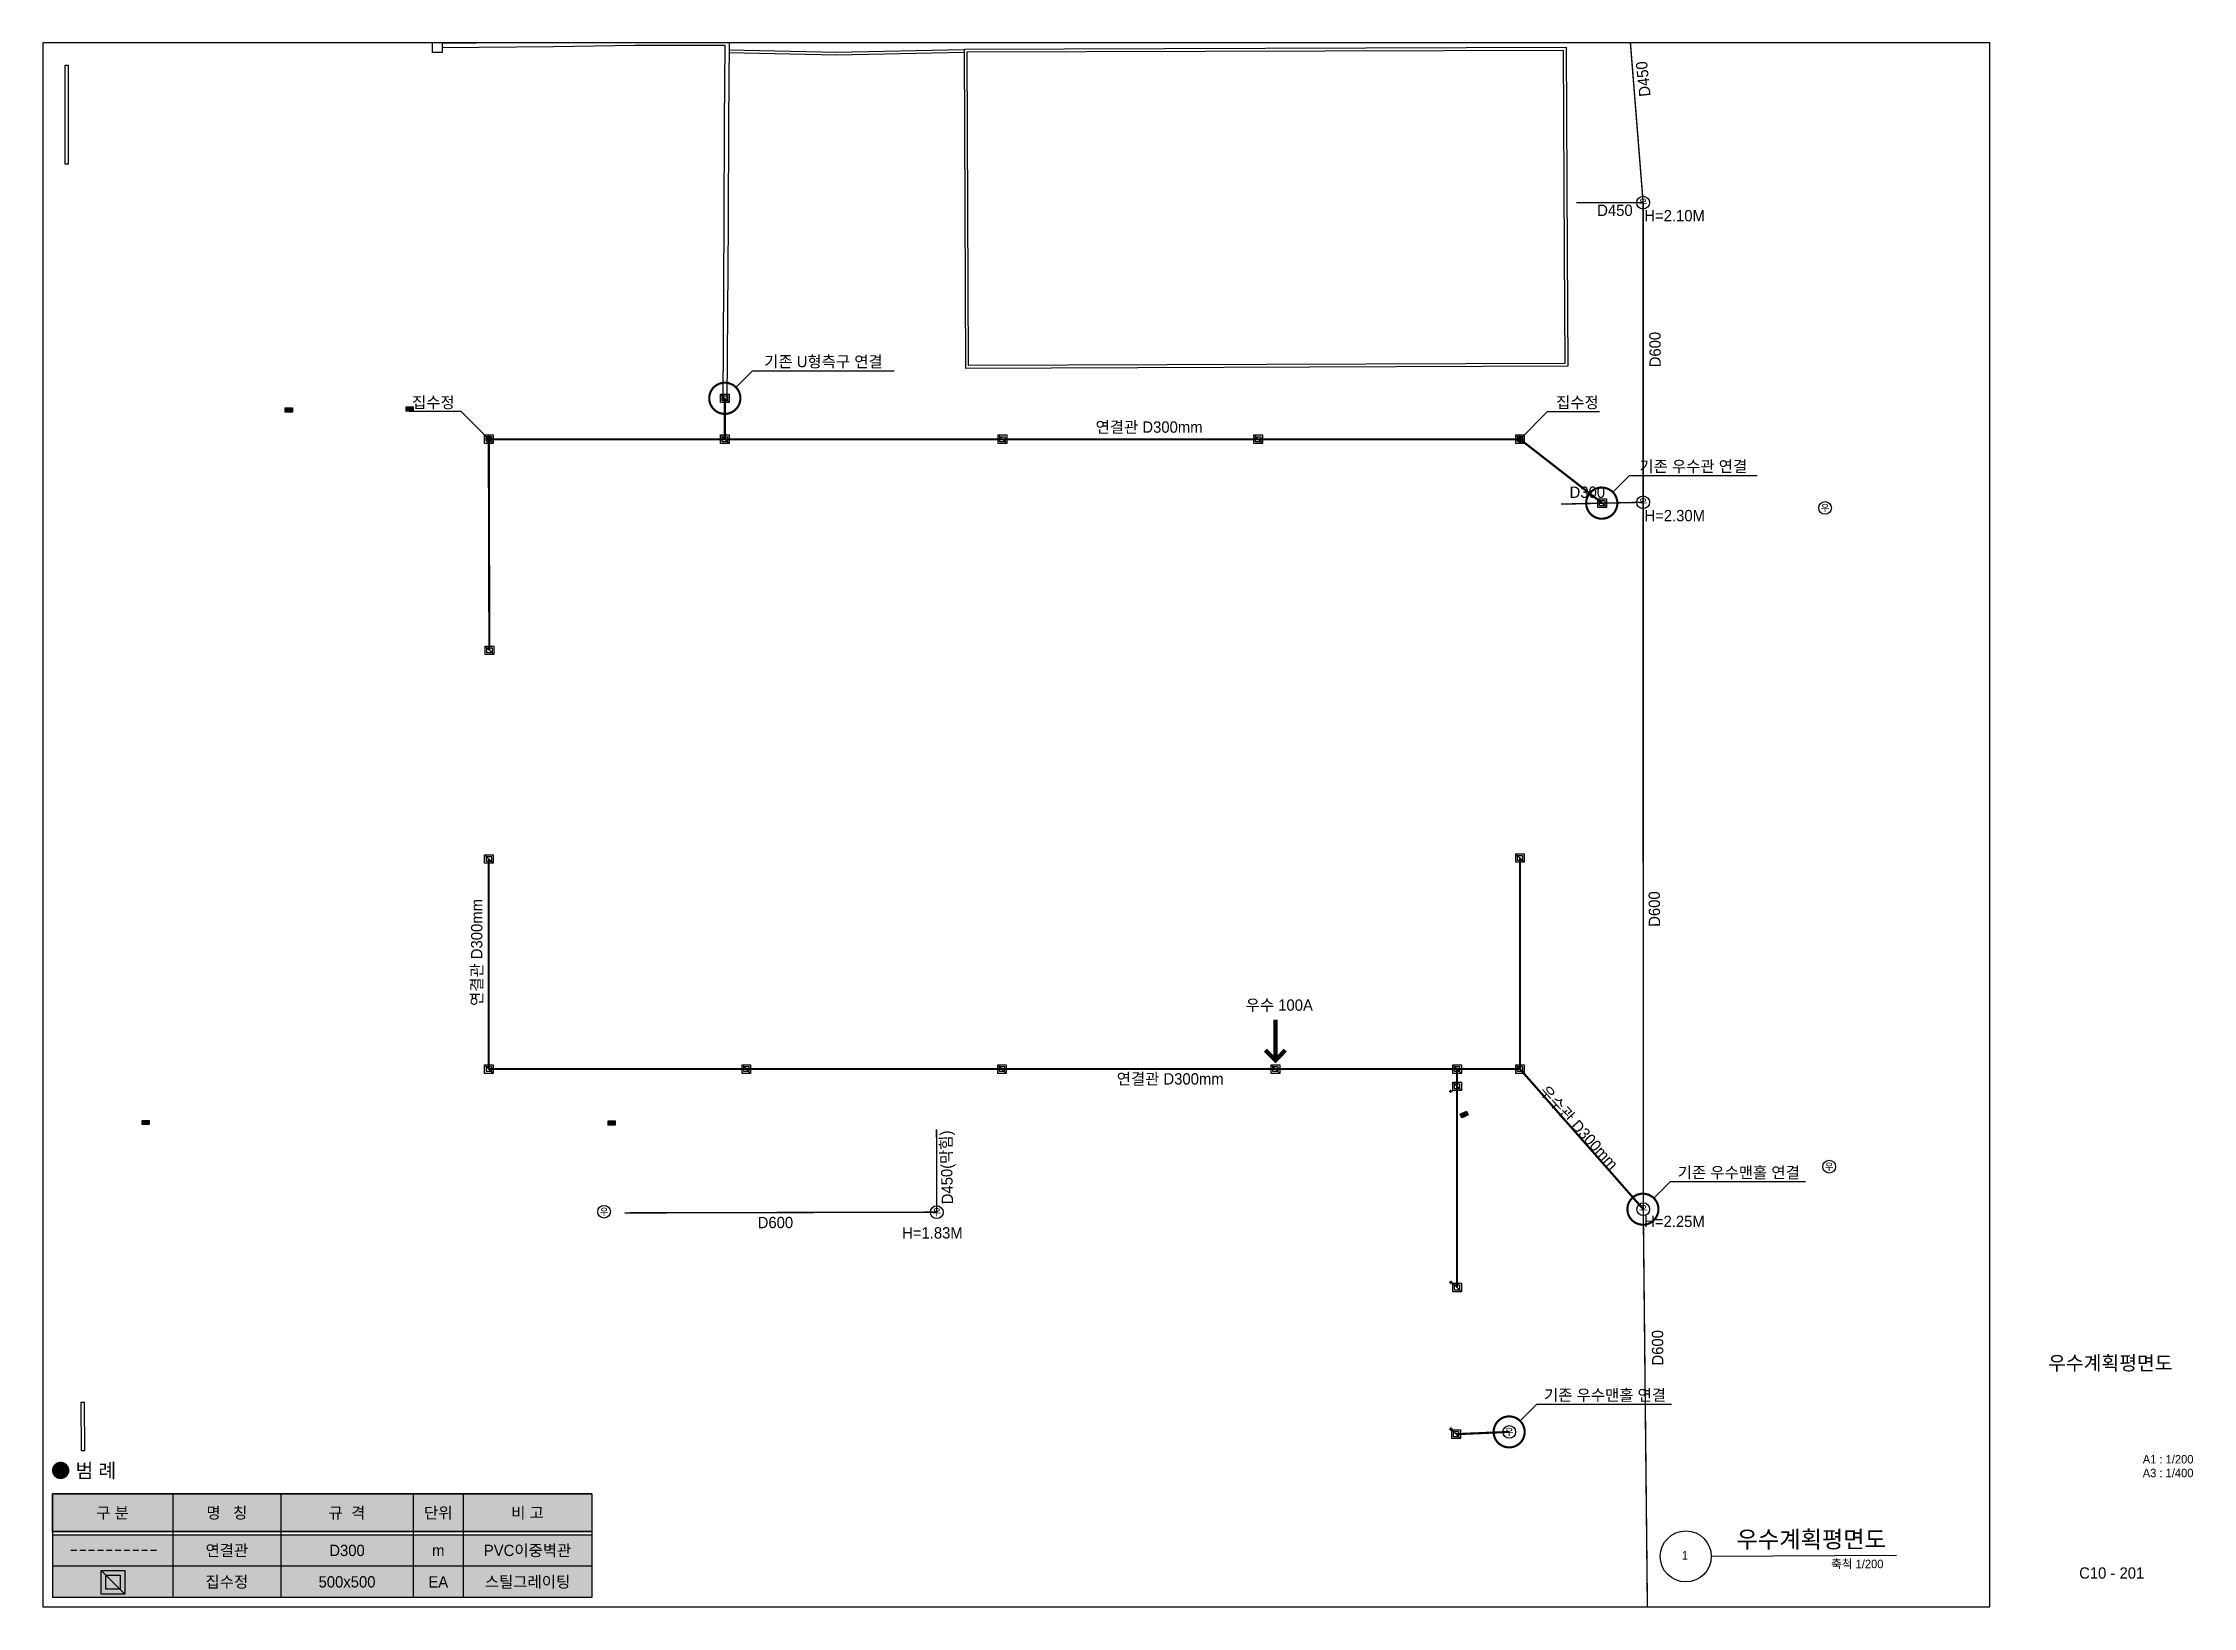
# Model space of a CAD drawing. Header units: inches. Extents: x 9 to 161, y 4 to 115.
import ezdxf
from ezdxf.enums import TextEntityAlignment as Align
from ezdxf.xclip import XClip

# ---------------------------------------------------------------- set-up
doc = ezdxf.new("R2010")
doc.units = ezdxf.units.IN
doc.header["$MEASUREMENT"] = 0
for name, pattern in [('DASHED2', [0.375, 0.25, -0.125]), ('HIDDEN', [9.525, 6.35, -3.175]), ('HIDDEN2', [0.1875, 0.125, -0.0625])]:
    doc.linetypes.add(name, pattern=pattern)
for name, color, linetype in [('-$-0-범례', 7, 'Continuous'), ('-C-우수-연결관 D200', 4, 'HIDDEN2'), ('-C-우수-집수정(스틸)', 3, 'Continuous'), ('-C-지시선', 7, 'Continuous'), ('XR-PLAN$0$R.D', 6, 'Continuous'), ('XR-SHEET$1$SHT', 5, 'Continuous'), ('도시가스맨홀(50)', 50, 'Continuous'), ('빗물받이(5)', 5, 'Continuous'), ('우수맨홀(42)', 42, 'Continuous'), ('콘크리트수로(5)', 5, 'Continuous')]:
    doc.layers.add(name, color=color, linetype=linetype)
doc.styles.get("Standard").update_dxf_attribs({"font": 'arial_0.ttf'})
doc.styles.add('돋음', font='Dotum.ttf')
doc.styles.add('돋음체', font='DotumChe.TTF')
doc.dimstyles.get("Standard").update_dxf_attribs({"dimtxt": 0.18, "dimasz": 0.18, "dimexe": 0.18, "dimexo": 0.0625, "dimgap": 0.09, "dimtad": 0, "dimtih": 1, "dimtoh": 1, "dimdec": 4, "dimzin": 0, "dimdsep": 46, "dimtxsty": 'Standard', "dimcen": 0.09, "dimadec": 0, "dimazin": 0, "dimtfac": 1, "dimtdec": 4, "dimtofl": 0, "dimtmove": 0, "dimatfit": 3, "dimfxl": 1, "dimtolj": 1, "dimtzin": 0, "dimarcsym": 0})

# ---------------------------------------------------------------- blocks, each defined once
blk = doc.blocks.new('w')
at = {"layer": '우수맨홀(42)'}
blk.add_circle((0, 0), 0.75, dxfattribs=at)
at = {"layer": '우수맨홀(42)', "style": '돋음체'}
blk.add_text('우', height=0.8, dxfattribs=at).set_placement((0, 0), align=Align.MIDDLE)
blk = doc.blocks.new('W1')
at = {"layer": '빗물받이(5)'}
h = blk.add_hatch(dxfattribs=at)
h.set_pattern_fill('ANSI31', color=256, scale=0.02, style=0)
h.set_pattern_definition([(45, (-178.083926, -134.613974), (-0.04490128, 0.04490128), [])])
h.paths.add_polyline_path([(0.26, 0.15), (-0.24, 0.15), (-0.24, -0.15), (0.26, -0.15)])
blk.add_lwpolyline([(-0.24, 0.15), (0.26, 0.15), (0.26, -0.15), (-0.24, -0.15), (-0.24, 0.15)], dxfattribs=at)
blk = doc.blocks.new('A$C5F244A4A')
at = {"layer": '우수맨홀(42)', "linetype": 'DASHED2', "ltscale": 5, "const_width": 0.1}
for points in [[(122.25, 0), (121.93, 31.11), (121.92, 81.01), (121.92, 102.16), (120.76, 116.72)], [(121.92, 102.16), (117.21, 102.16)], [(121.92, 81.01), (116.13, 80.88)], [(72.07, 30.9), (72.05, 36.75)], [(72.07, 30.9), (50.05, 30.85)]]:
    blk.add_lwpolyline(points, dxfattribs=at)
at = {"layer": '콘크리트수로(5)'}
for points in [[(36.48, 113.5), (37.16, 113.5), (37.16, 112.75), (36.48, 112.75)], [(74.09, 90.48), (116.62, 90.63), (116.58, 98.7), (116.51, 113.11), (74, 112.98)], [(74.29, 90.68), (116.42, 90.83), (116.38, 98.7), (116.31, 112.91), (74.2, 112.78)], [(10.76, 104.87), (10.55, 104.87), (10.55, 111.87), (10.76, 111.87)], [(11.68, 14.07), (11.94, 14.07), (11.93, 17.47), (11.67, 17.47)]]:
    blk.add_lwpolyline(points, close=True, dxfattribs=at)
for points in [[(37.16, 113.41), (45.01, 113.48), (50.79, 113.57), (57.41, 113.58), (57.37, 107.83), (57.34, 100.69), (57.26, 88.17)], [(37.16, 113.11), (45.01, 113.18), (50.79, 113.27), (57.11, 113.28), (57.07, 107.84), (57.04, 100.69), (56.96, 88.17)], [(57.39, 112.95), (64.99, 112.79), (74, 112.98)], [(57.39, 112.75), (64.99, 112.59), (74, 112.78)]]:
    blk.add_lwpolyline(points, dxfattribs=at)
at = {"layer": '도시가스맨홀(50)', "xscale": 0.6, "yscale": 0.6, "zscale": 0.6}
for p in [(99.84, 144.18), (0.6, 128.12), (42.11, 127.95), (121.92, 102.16), (0.45, 97.69), (121.92, 81.01), (134.76, 80.61), (135.05, 34.11), (0.57, 30.86), (48.59, 30.93), (72.07, 30.9), (121.93, 31.11), (112.47, 15.39)]:
    blk.add_blockref('w', p, dxfattribs=at)
at = {"layer": '콘크리트수로(5)'}
for p in [(17.32, 121.69), (56.89, 121.59), (89.43, 121.62), (7.28, 97.14), (26.33, 87.52), (34.85, 87.6), (16.23, 37.23), (49.12, 37.19)]:
    blk.add_blockref('W1', p, dxfattribs=at)
at = {"layer": '콘크리트수로(5)', "rotation": 25.85081904921161}
blk.add_blockref('W1', (109.28, 37.79), dxfattribs=at)
at = {"layer": '우수맨홀(42)', "linetype": 'DASHED2', "ltscale": 5, "style": '돋음'}
for s, rotation, p in [('D450', 95.9955, (122.32, 110.93)), ('D450', 359.9225, (119.93, 101.22)), ('D600', 90.386, (123.16, 91.79)), ('D300', 359.9225, (117.98, 81.32)), ('D600', 90.386, (123.11, 52.3)), ('D450(막힘)', 91.4298, (73.16, 34.07)), ('D600', 90.386, (123.34, 21.33))]:
    blk.add_text(s, height=0.8, rotation=rotation, dxfattribs=at).set_placement(p, align=Align.CENTER)
for s, p in [('H=2.10M', (124.14, 100.84)), ('H=2.30M', (124.15, 79.67)), ('D600', (60.68, 29.77)), ('H=2.25M', (124.13, 29.85)), ('H=1.83M', (71.76, 29.04))]:
    blk.add_text(s, height=0.8, dxfattribs=at).set_placement(p, align=Align.CENTER)
blk = doc.blocks.new('A$C922374ec')
at = {"layer": '-C-우수-집수정(스틸)'}
for points in [[(0, 0), (0, 1.5), (1.5, 1.5), (1.5, 0)], [(0.3, 0.3), (0.3, 1.2), (1.2, 1.2), (1.2, 0.3)]]:
    blk.add_lwpolyline(points, close=True, dxfattribs=at)
blk.add_lwpolyline([(0, 1.5), (1.5, 0)], dxfattribs=at)
blk = doc.blocks.new('A$Ca1017222')
at = {"layer": '-$-0-범례'}
blk.add_hatch(color=254, dxfattribs=at).paths.add_polyline_path([(0, 10.97), (57.09, 10.97), (57.09, 6.98), (0, 6.98)])
at = {"layer": '-$-0-범례', "true_color": 0xffffff}
blk.add_hatch(color=7, dxfattribs=at).paths.add_polyline_path([(0, 0), (57.09, 0), (57.09, 6.65), (0, 6.65)])
at = {"layer": '-$-0-범례', "color": 254}
blk.add_line((0, 10.97), (57.09, 10.97), dxfattribs=at)
at = {"layer": '-$-0-범례', "color": 1}
for p, q in [((57.09, 10.97), (0, 10.97)), ((12.74, 10.97), (12.74, 0)), ((24.18, 10.97), (24.18, 0)), ((38.18, 10.97), (38.18, 0)), ((43.49, 10.97), (43.49, 0)), ((0, 6.98), (57.09, 6.98)), ((0, 6.65), (57.09, 6.65)), ((57.09, 3.32), (0, 3.32)), ((57.09, 0), (0, 0))]:
    blk.add_line(p, q, dxfattribs=at)
for points in [[(0, 10.97), (0, 0)], [(57.09, 10.97), (57.09, 0)]]:
    blk.add_lwpolyline(points, dxfattribs=at)
blk.add_lwpolyline([(0, 10.97), (57.09, 10.97), (57.09, 6.98), (0, 6.98)], close=True, dxfattribs=at)
at = {"layer": '-C-우수-연결관 D200', "ltscale": 5}
blk.add_lwpolyline([(1.95, 5.02), (11.08, 5.02)], dxfattribs=at)
at = {"layer": '-C-우수-집수정(스틸)', "xscale": 1.662003272171498, "yscale": 1.662003272171498, "zscale": 1.662003272171498}
blk.add_blockref('A$C922374ec', (5.16, 0.37), dxfattribs=at)
at = {"layer": '-$-0-범례', "color": 3, "style": '돋음'}
blk.add_text('● 범 례', height=1.5, dxfattribs=at).set_placement((-0.16, 13.43), align=Align.MIDDLE_LEFT)
at = {"layer": '-$-0-범례', "color": 5, "style": '돋음'}
for s, p in [('구 분', (6.37, 8.97)), ('명   칭', (18.46, 8.97)), ('규  격', (31.18, 8.97)), ('단위', (40.84, 8.97)), ('비 고', (50.29, 8.97))]:
    blk.add_text(s, height=1.2, dxfattribs=at).set_placement(p, align=Align.MIDDLE_CENTER)
at = {"layer": '-$-0-범례', "color": 3, "style": '돋음'}
for s, p in [('연결관', (18.46, 4.99)), ('D300', (31.18, 4.99)), ('m', (40.84, 4.99)), ('PVC이중벽관', (50.29, 4.99)), ('집수정', (18.46, 1.66)), ('500x500', (31.18, 1.66)), ('스틸그레이팅', (50.29, 1.66)), ('EA', (40.84, 1.66))]:
    blk.add_text(s, height=1.2, dxfattribs=at).set_placement(p, align=Align.MIDDLE_CENTER)
blk = doc.blocks.new('XR-PLAN$0$%%P150RD')
at = {"layer": 'XR-PLAN$0$R.D', "color": 1}
for p, q in [((-175, 0), (175, 0)), ((0, 175), (0, -175))]:
    blk.add_line(p, q, dxfattribs=at)
at = {"layer": 'XR-PLAN$0$R.D'}
blk.add_circle((0, 0), 75, dxfattribs=at)

msp = doc.modelspace()

# ---------------------------------------------------------------- linework, layer by layer
at = {"layer": '-C-우수-연결관 D200', "ltscale": 4, "const_width": 0.15}
for points in [[(57.42, 89.52), (57.42, 86.63)], [(40.76, 86.63), (113.54, 86.63), (119.34, 82.12)], [(40.8, 71.73), (40.76, 86.63)], [(40.76, 57), (40.76, 42.17)], [(113.54, 57.07), (113.54, 42.17)], [(40.76, 42.17), (113.54, 42.17), (122.24, 32.28)], [(109.1, 26.75), (109.1, 40.95), (109.1, 42.17)], [(109.03, 16.4), (112.78, 16.56)]]:
    msp.add_lwpolyline(points, dxfattribs=at)
at = {"layer": '-C-지시선'}
for p, q in [((122.99, 33.05), (124.17, 34.23)), ((124.17, 34.23), (133.68, 34.23)), ((113.55, 17.33), (114.73, 18.52)), ((114.73, 18.52), (124.24, 18.52))]:
    msp.add_line(p, q, dxfattribs=at)
for points in [[(58.2, 90.29), (59.38, 91.47), (69.38, 91.47)], [(120.09, 82.89), (121.27, 84.08), (130.27, 84.08)]]:
    msp.add_lwpolyline(points, dxfattribs=at)
at = {"layer": '-C-지시선', "linetype": 'HIDDEN2', "ltscale": 3, "const_width": 0.15, "flags": 128}
for points in [[(56.32, 89.52, 1), (58.52, 89.52, 1)], [(118.21, 82.12, 1), (120.41, 82.12, 1)]]:
    msp.add_lwpolyline(points, format="xyb", close=True, dxfattribs=at)
at = {"layer": '-C-지시선', "linetype": 'HIDDEN', "ltscale": 0.1, "const_width": 0.3}
msp.add_lwpolyline([(96.28, 45.67), (96.28, 42.79)], dxfattribs=at)
at = {"layer": '-C-지시선', "const_width": 0.3}
msp.add_lwpolyline([(95.57, 43.5), (96.28, 42.79), (96.98, 43.5)], dxfattribs=at)
at = {"layer": '-C-지시선', "linetype": 'HIDDEN2', "ltscale": 3, "const_width": 0.15}
for points in [[(121.12, 32.28, 1), (123.31, 32.28, 1)], [(111.68, 16.56, 1), (113.87, 16.56, 1)]]:
    msp.add_lwpolyline(points, format="xyb", close=True, dxfattribs=at)
at = {"layer": 'XR-SHEET$1$SHT', "color": 7}
msp.add_line((127.04, 7.78), (140.1, 7.85), dxfattribs=at)
msp.add_circle((125.24, 7.77), 1.8, dxfattribs=at)

# ---------------------------------------------------------------- block references
at = {"layer": '-C-우수-집수정(스틸)', "xscale": 0.4, "yscale": 0.4, "zscale": 0.4}
for p in [(57.12, 89.22), (40.47, 86.34), (57.12, 86.33), (76.72, 86.33), (94.76, 86.33), (113.24, 86.34), (119.04, 81.82), (40.51, 71.43), (40.47, 56.7), (113.24, 56.77), (40.47, 41.87), (58.64, 41.87), (76.68, 41.87), (95.98, 41.87), (108.8, 41.87), (108.8, 40.65), (113.24, 41.87), (108.8, 26.45), (108.73, 16.1)]:
    msp.add_blockref('A$C922374ec', p, dxfattribs=at)
ref = msp.add_blockref('A$C5F244A4A', (0.31, 1.17))
XClip(ref).set_block_clipping_path([(8.988287133, 3.0313377154), (146.388287133, 113.4313377154)])
at = {"xscale": 0.6666666666666666, "yscale": 0.6666666666666666, "zscale": 0.6666666666666666}
msp.add_blockref('A$Ca1017222', (9.97, 4.87), dxfattribs=at)
at = {"layer": 'XR-PLAN$0$R.D', "xscale": 0.0006666666666666666, "yscale": 0.0006666666666666666, "zscale": 0.0006666666666666666, "rotation": 180}
msp.add_blockref('XR-PLAN$0$%%P150RD', (108.65, 40.6), dxfattribs=at)
at = {"layer": 'XR-PLAN$0$R.D', "xscale": -0.0006666666666666666, "yscale": 0.0006666666666666666, "zscale": 0.0006666666666666666}
for p in [(108.65, 27.11), (108.65, 16.76)]:
    msp.add_blockref('XR-PLAN$0$%%P150RD', p, dxfattribs=at)

# ---------------------------------------------------------------- texts
at = {"layer": '-C-지시선', "style": '돋음'}
for s, p in [('기존 U형측구 연결', (64.38, 91.47)), ('집수정', (36.85, 88.59)), ('집수정', (117.59, 88.59)), ('기존 우수관 연결', (125.77, 84.08)), ('기존 우수맨홀 연결', (128.98, 34.23)), ('기존 우수맨홀 연결', (119.54, 18.52))]:
    msp.add_text(s, height=0.8, dxfattribs=at).set_placement(p, align=Align.BOTTOM_CENTER)
for s, p in [('연결관 D300mm', (87.36, 87.49)), ('우수 100A', (96.55, 46.69)), ('연결관 D300mm', (88.85, 41.48))]:
    msp.add_text(s, height=0.8, dxfattribs=at).set_placement(p, align=Align.MIDDLE_CENTER)
for s, rotation, p in [('연결관 D300mm', 90, (39.91, 50.4)), ('우수관 D300mm', 312.3082, (117.7, 38.05))]:
    msp.add_text(s, height=0.8, rotation=rotation, dxfattribs=at).set_placement(p, align=Align.MIDDLE_CENTER)
at = {"layer": 'XR-SHEET$1$SHT', "color": 3, "style": '돋음'}
for s, height, p in [('우수계획평면도', 1, (155.2, 21.42)), ('A1 : 1/200', 0.6, (159.28, 14.63)), ('A3 : 1/400', 0.6, (159.28, 13.66)), ('C10 - 201', 0.8, (155.3, 6.6))]:
    msp.add_text(s, height=height, dxfattribs=at).set_placement(p, align=Align.MIDDLE_CENTER)
msp.add_text('우수계획평면도', height=1.2, dxfattribs=at).set_placement((139.37, 8.02), align=Align.BOTTOM_RIGHT)
msp.add_text('1', height=0.6, dxfattribs=at).set_placement((125.18, 7.85), align=Align.MIDDLE)
msp.add_text('축척 1/200', height=0.6, dxfattribs=at).set_placement((139.19, 7.54), align=Align.TOP_RIGHT)

# ---------------------------------------------------------------- leaders
at = {"layer": '-C-지시선'}
for points, override in [([(40.76, 86.63), (38.81, 88.59), (35.15, 88.59)], {"dimasz": 0.5, "dimldrblk": 'Dot'}), ([(113.54, 86.63), (115.49, 88.59), (119.15, 88.59)], {"dimasz": 0.5, "dimgap": 0.09, "dimtad": 0, "dimldrblk": 'Dot'})]:
    msp.add_leader(points, dimstyle='Standard', override=override, dxfattribs=at)

doc.saveas('drawing.dxf')
